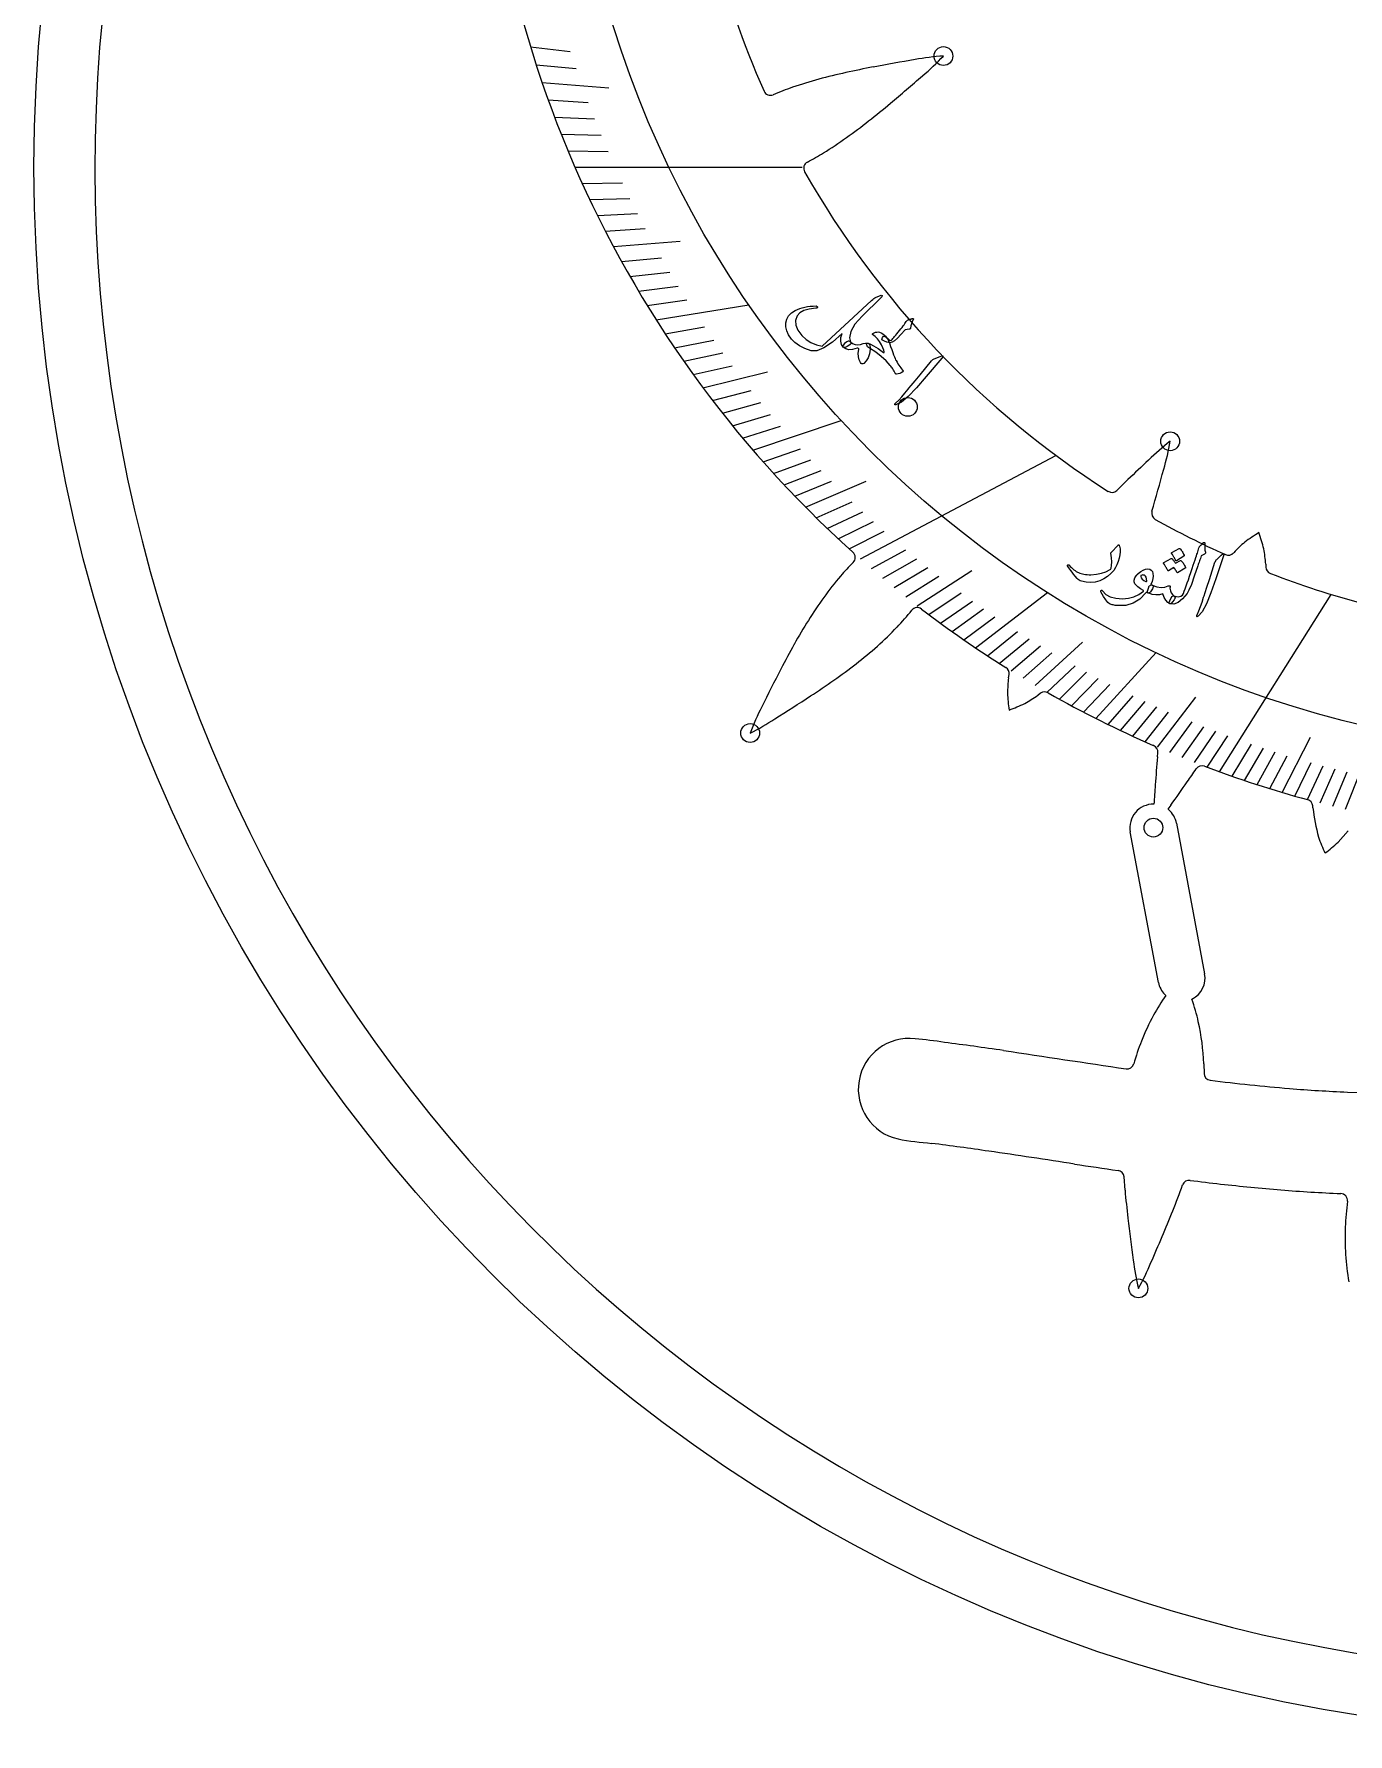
# Model space of a CAD drawing. Header units: millimetres. Extents: x -56 to 56, y -56 to 56.
# Drawn here: x -55.8 to -9, y -55.8 to 4.7 of the extents above; entities that cross this region are included whole.
import ezdxf

# ---------------------------------------------------------------- set-up
doc = ezdxf.new("R2010")
doc.units = ezdxf.units.MM
for name, color, linetype in [('CUT_INNER', 6, 'Continuous'), ('CUT_OUTER', 1, 'Continuous'), ('ENGRAVE', 7, 'Continuous'), ('ENGRAVE_FINE', 8, 'Continuous'), ('TEXT', 5, 'Continuous')]:
    doc.layers.add(name, color=color, linetype=linetype)

msp = doc.modelspace()

# ---------------------------------------------------------------- linework, layer by layer
at = {"layer": 'CUT_INNER'}
for points in [[(-13.069, -13.734), (-13.062, -13.726)], [(-11.918, -14.135), (-11.913, -14.242)], [(-21.082, -18.183), (-21.065, -18.065)], [(-19.942, -18.734), (-20.041, -18.807)], [(-15.912, -20.595), (-15.926, -20.589)], [(-15.777, -20.994), (-15.763, -20.849)], [(-15.911, -22.682), (-15.903, -22.683)], [(-15.296, -22.713), (-15.404, -22.862), (-15.382, -22.878)], [(-10.237, -22.81), (-10.242, -22.742)], [(-15.098, -23.365), (-14.097, -28.722)], [(-15.742, -29.03), (-16.744, -23.673)], [(-8.988, -23.631), (-9.338, -24.034), (-9.342, -24.038)], [(-15.476, -29.5), (-15.518, -29.461)], [(-14.533, -29.619), (-14.554, -29.628)], [(-14.123, -31.929), (-14.117, -32.275)], [(-9.011, -32.935), (-8.321, -32.955)], [(-16.932, -36.432), (-16.968, -35.959)]]:
    msp.add_lwpolyline(points, dxfattribs=at)
for centre, radius, start, end in [((0, 0), 53.626, 118.57459, 267.74687), ((0, 15.945), 39.854, 129.5365, 228.08117), ((-0.01, 15.942), 32.59, 194.07204, 203.95283), ((-13.366, -63.074), 67.814, 99.37591, 100.65094), ((-22.84, -4.516), 8.498, 93.7949, 100.67206), ((-29.599, 9.775), 8.496, 309.94723, 316.83499), ((-23.999, -11.035), 14.683, 105.16227, 108.98702), ((-22.455, -16.731), 20.584, 102.40695, 105.16238), ((-19.8, -28.778), 32.92, 100.67695, 102.41508), ((-66.398, 51.383), 64.04, 309.93507, 311.28535), ((-29.565, 2.813), 0.25, 204.08203, 292.63135), ((-25.946, -5.545), 8.858, 108.62939, 113.43401), ((-46.404, 27.49), 32.885, 308.2046, 309.94637), ((-38.783, 17.803), 20.559, 305.45079, 308.21276), ((-35.365, 13.002), 14.665, 301.61702, 305.45087), ((-28.129, -0.034), 0.25, 117.99365, 209.70703), ((-31.883, 7.204), 7.904, 297.3979, 302.15811), ((-0.003, 15.942), 32.597, 209.59801, 237.47124), ((-10.147, -16.497), 8.498, 127.54523, 134.42195), ((-23.706, -8.37), 8.495, 343.6971, 350.58537), ((33.149, -62.981), 72.019, 133.13838, 133.941), ((-74.666, 5.022), 61.182, 343.60175, 345.05636), ((-0.043, -28.732), 24.326, 133.62478, 134.92007), ((-17.397, -11.33), 0.25, 237.48047, 314.86322), ((-15.733, -12.322), 0.25, 163.26178, 240.99609), ((-0.05, 15.846), 32.49, 240.89273, 245.82307), ((-8.452, -19.097), 7.126, 121.37288, 126.225), ((-17.902, -15.064), 6.096, 13.98971, 19.66241), ((-26.794, -13.896), 0.25, 315.14319, 47.98828), ((-13.254, -13.566), 0.25, 245.91797, 317.83371), ((-8.039, -18.635), 7.023, 131.17727, 135.65665), ((-18.347, -14.671), 6.452, 4.76974, 9.64634), ((-21.845, -18.94), 6.816, 134.42589, 139.98551), ((-11.663, -14.23), 0.25, 182.79129, 248.73047), ((-0.017, 15.894), 32.547, 248.8624, 254.95719), ((-18.315, -22.062), 11.528, 139.38431, 144.22262), ((-15.768, -23.894), 14.665, 144.2311, 148.06495), ((-24.335, -15.932), 0.25, 52.56273, 140.70997), ((-0.081, 15.829), 39.713, 232.63362, 237.90912), ((-10.766, -27.012), 20.559, 148.06487, 150.82684), ((-30.948, -10.722), 8.169, 316.16548, 321.79729), ((-33.418, -8.427), 11.54, 311.60949, 316.43766), ((-0.007, -33.024), 32.885, 150.81868, 152.56045), ((-35.503, -6.076), 14.683, 307.77635, 311.60111), ((27.638, -47.392), 64.04, 152.54915, 153.89943), ((-39.118, -1.411), 20.584, 305.02103, 307.77646), ((-21.312, -18.028), 0.25, 351.54129, 57.83203), ((-46.201, 8.688), 32.92, 303.29103, 305.02916), ((-14.672, -18.911), 6.452, 173.51974, 178.39634), ((-15.032, -18.439), 6.096, 182.73971, 188.41241), ((-19.793, -18.935), 0.25, 60.30187, 126.58371), ((-0.012, 15.919), 39.826, 240.42416, 246.44756), ((-22.332, -23.132), 8.495, 152.56117, 159.44949), ((-65.329, 37.873), 67.814, 301.98999, 303.26502), ((-23.514, -12.64), 7.126, 290.12288, 294.975), ((-24.009, -13.012), 7.023, 299.92727, 304.40665), ((-34.066, -12.539), 8.498, 296.40935, 303.28602), ((-16.011, -20.825), 0.25, 354.51178, 66.62109), ((44.642, -26.362), 60.656, 174.9225, 175.87339), ((-35.037, -7.6), 24.843, 324.88707, 326.18237), ((-14.189, -21.565), 0.25, 69.43476, 146.11322), ((-0.017, 15.895), 39.802, 249.27553, 254.83985), ((16.473, -24.49), 32.426, 175.59103, 176.80437), ((-73.847, 19.223), 72.019, 324.38838, 325.191), ((-15.921, -23.519), 0.837, 89.33998, 190.58998), ((-15.921, -23.519), 0.837, 10.58998, 49.96498), ((-10.492, -22.763), 0.25, 4.73438, 74.70703), ((-3.357, -22.06), 6.921, 186.21793, 195.10541), ((-4.297, -21.817), 6.096, 199.61471, 205.28741), ((-14.096, -18.73), 7.126, 306.99788, 311.85), ((-14.919, -28.876), 0.837, 190.58998, 224.33998), ((-14.919, -28.876), 0.837, 297.46498, 10.58998), ((-11.091, -32.734), 5.449, 143.58865, 152.31802), ((-19.672, -31.549), 5.466, 11.78355, 20.56928), ((-8.437, -34.259), 8.508, 151.529, 158.37318), ((-22.745, -32.305), 8.63, 2.49531, 12.5315), ((-24.623, -32.839), 1.811, 83.14192, 257.456), ((-25.913, -47.65), 16.678, 81.21932, 84.81541), ((-39.986, -159.934), 129.834, 81.70988, 82.64605), ((358.065, 2488.929), 2548.771, 261.440937, 261.54026), ((-9.216, -33.986), 7.684, 158.12375, 164.52137), ((-16.86, -31.863), 0.25, 261.70905, 343.20432), ((-13.867, -32.27), 0.25, 180.95906, 263.23537), ((-5.777, 32.5), 65.523, 262.88143, 265.36564), ((-6.893, 18.813), 51.792, 265.37275, 267.65651), ((-22.847, -22.616), 12.186, 259.74678, 265.43399), ((-40.01, -160.099), 126.377, 81.7102, 82.63855), ((-82.612, -451.262), 420.641, 81.26498, 81.68601), ((10.459, 155.751), 193.466, 261.32199, 261.7863), ((-17.217, -35.978), 0.25, 4.29394, 81.70933), ((-38.611, -27.801), 25.188, 338.18372, 340.41584), ((-14.645, -36.33), 0.25, 82.5997, 159.86944), ((-6.617, 26.481), 63.072, 262.71713, 263.71074), ((-5.811, 32.092), 68.738, 263.55543, 265.35556), ((15.829, -33.581), 32.885, 184.97379, 186.71556), ((-7.001, 17.294), 53.892, 265.34275, 267.61386), ((-9.258, -36.801), 0.25, 354.13414, 87.07955), ((1.98, -38.178), 11.072, 172.98857, 177.79339), ((46.772, -29.951), 64.04, 186.70426, 188.05454), ((-56.319, -20.73), 44.256, 336.91003, 338.20533), ((-81.883, -9.9), 72.019, 336.15757, 336.96019), ((0.751, -38.136), 9.843, 177.76015, 183.41091), ((-0.067, -38.182), 9.023, 183.43223, 189.64695), ((-8.2, -37.93), 8.495, 186.71633, 193.60445), ((-23.857, -35.752), 8.498, 330.56433, 337.44117)]:
    msp.add_arc(centre, radius, start, end, dxfattribs=at)
at = {"layer": 'CUT_OUTER'}
msp.add_circle((0, 0), 55.8, dxfattribs=at)
at = {"layer": 'ENGRAVE'}
for points in [[(-36.526, 0), (-28.435, 0)], [(-33.635, -5.435), (-30.335, -4.902)], [(-30.192, -10.071), (-27.046, -9.022)], [(-26.36, -13.948), (-19.392, -10.261)], [(-22.257, -17.116), (-19.698, -15.148)], [(-13.563, -21.531), (-9.585, -15.215)], [(-17.971, -19.628), (-15.827, -17.287)], [(-9.079, -22.862), (-7.941, -19.996)]]:
    msp.add_lwpolyline(points, dxfattribs=at)
for centre, radius in [((0, 15.945), 36.808), ((-23.402, 3.963), 0.335), ((-24.669, -8.535), 0.335), ((-15.325, -9.759), 0.335), ((-30.287, -20.151), 0.335), ((-15.921, -23.52), 0.335), ((-16.457, -39.929), 0.335)]:
    msp.add_circle(centre, radius, dxfattribs=at)
at = {"layer": 'ENGRAVE_FINE'}
for points in [[(-38.112, 4.289), (-36.694, 4.129)], [(-37.911, 3.652), (-36.49, 3.515)], [(-37.702, 3.023), (-35.323, 2.832)], [(-37.483, 2.402), (-36.057, 2.311)], [(-37.256, 1.789), (-35.829, 1.721)], [(-37.021, 1.185), (-35.592, 1.139)], [(-36.777, 0.588), (-35.348, 0.566)], [(-36.267, -0.58), (-34.838, -0.557)], [(-36.001, -1.152), (-34.573, -1.107)], [(-35.728, -1.716), (-34.301, -1.647)], [(-35.448, -2.272), (-34.022, -2.18)], [(-35.161, -2.819), (-32.782, -2.629)], [(-34.868, -3.359), (-33.446, -3.222)], [(-34.568, -3.89), (-33.15, -3.73)], [(-34.263, -4.413), (-32.847, -4.231)], [(-33.952, -4.928), (-32.54, -4.723)], [(-33.312, -5.934), (-31.909, -5.684)], [(-32.984, -6.425), (-31.586, -6.153)], [(-32.651, -6.909), (-31.259, -6.614)], [(-32.313, -7.384), (-30.927, -7.067)], [(-31.971, -7.851), (-29.665, -7.285)], [(-31.624, -8.311), (-30.25, -7.95)], [(-31.272, -8.762), (-29.906, -8.379)], [(-30.916, -9.206), (-29.557, -8.802)], [(-30.556, -9.643), (-29.205, -9.216)], [(-29.824, -10.492), (-28.49, -10.023)], [(-29.452, -10.906), (-28.128, -10.415)], [(-29.077, -11.312), (-27.762, -10.8)], [(-28.698, -11.71), (-27.393, -11.178)], [(-28.316, -12.101), (-26.154, -11.177)], [(-27.931, -12.485), (-26.647, -11.911)], [(-27.542, -12.861), (-26.27, -12.267)], [(-27.151, -13.231), (-25.89, -12.616)], [(-26.757, -13.593), (-25.507, -12.958)], [(-25.96, -14.295), (-24.736, -13.621)], [(-25.557, -14.636), (-24.346, -13.943)], [(-25.153, -14.97), (-23.955, -14.257)], [(-24.336, -15.617), (-22.384, -14.364)], [(-24.745, -15.297), (-23.562, -14.565)], [(-23.924, -15.93), (-22.769, -15.161)], [(-23.51, -16.237), (-22.37, -15.449)], [(-23.094, -16.536), (-21.97, -15.731)], [(-22.677, -16.829), (-21.567, -16.006)], [(-21.835, -17.396), (-20.758, -16.538)], [(-21.412, -17.669), (-20.351, -16.794)], [(-20.132, -18.451), (-18.449, -16.908)], [(-20.987, -17.936), (-19.943, -17.044)], [(-20.561, -18.197), (-19.534, -17.288)], [(-19.703, -18.699), (-18.712, -17.758)], [(-19.272, -18.94), (-18.299, -17.984)], [(-18.839, -19.176), (-17.885, -18.204)], [(-18.406, -19.405), (-17.47, -18.418)], [(-17.535, -19.845), (-16.637, -18.829)], [(-17.097, -20.056), (-16.219, -19.026)], [(-16.659, -20.261), (-15.801, -19.217)], [(-15.779, -20.653), (-14.415, -18.867)], [(-16.22, -20.46), (-15.381, -19.402)], [(-15.338, -20.84), (-14.54, -19.756)], [(-14.896, -21.021), (-14.119, -19.925)], [(-14.452, -21.197), (-13.697, -20.089)], [(-14.008, -21.367), (-13.274, -20.246)], [(-13.118, -21.689), (-12.427, -20.546)], [(-11.329, -22.266), (-10.324, -20.291)], [(-12.672, -21.841), (-12.002, -20.688)], [(-12.225, -21.988), (-11.578, -20.824)], [(-11.777, -22.13), (-11.152, -20.956)], [(-10.88, -22.396), (-10.3, -21.202)], [(-10.431, -22.52), (-9.874, -21.318)], [(-9.981, -22.64), (-9.447, -21.428)], [(-9.53, -22.753), (-9.019, -21.534)]]:
    msp.add_lwpolyline(points, dxfattribs=at)
at = {"layer": 'TEXT'}
for points in [[(-26.298, -5.303), (-26.553, -5.588), (-26.704, -5.845), (-26.752, -6.071), (-26.697, -6.268), (-26.702, -6.288), (-26.727, -6.313), (-26.77, -6.344), (-26.831, -6.38), (-26.882, -6.406), (-26.921, -6.42), (-26.951, -6.421), (-26.97, -6.411), (-27.034, -6.306), (-27.062, -6.189), (-27.054, -6.059), (-27.01, -5.919), (-27.359, -6.226), (-27.66, -6.432), (-27.913, -6.536), (-28.117, -6.536), (-28.342, -6.455), (-28.534, -6.358), (-28.692, -6.245), (-28.815, -6.117), (-28.915, -5.971), (-28.981, -5.826), (-29.015, -5.683), (-29.015, -5.542), (-28.982, -5.409), (-28.915, -5.29), (-28.814, -5.187), (-28.679, -5.098), (-28.6, -5.06), (-28.518, -5.027), (-28.431, -5), (-28.341, -4.977), (-28.247, -4.96), (-28.149, -4.948), (-28.046, -4.942), (-27.94, -4.94), (-27.927, -4.942), (-27.916, -4.947), (-27.906, -4.953), (-27.898, -4.962), (-27.893, -4.971), (-27.891, -4.98), (-27.892, -4.99), (-27.895, -5), (-27.902, -5.01), (-27.913, -5.017), (-27.927, -5.021), (-27.944, -5.023), (-28.184, -5.05), (-28.376, -5.103), (-28.519, -5.184), (-28.613, -5.294), (-28.667, -5.451), (-28.657, -5.619), (-28.583, -5.798), (-28.446, -5.987), (-28.294, -6.131), (-28.122, -6.242), (-27.929, -6.322), (-27.716, -6.369), (-25.958, -4.745), (-25.916, -4.707), (-25.879, -4.676), (-25.846, -4.653), (-25.819, -4.638), (-25.614, -4.557), (-25.585, -4.564), (-25.578, -4.583), (-25.592, -4.612), (-25.627, -4.653)], [(-24.589, -5.414), (-24.573, -5.409), (-24.559, -5.404), (-24.547, -5.399), (-24.535, -5.396), (-24.525, -5.392), (-24.517, -5.389), (-24.511, -5.387), (-24.506, -5.386), (-24.497, -5.385), (-24.489, -5.386), (-24.482, -5.389), (-24.476, -5.394), (-24.471, -5.401), (-24.47, -5.408), (-24.471, -5.415), (-24.474, -5.423), (-24.513, -5.501), (-24.543, -5.577), (-24.563, -5.651), (-24.574, -5.724), (-24.578, -5.741), (-24.588, -5.755), (-24.603, -5.763), (-24.624, -5.768), (-24.769, -5.784), (-24.918, -5.96), (-25.039, -6.088), (-25.143, -6.179), (-25.233, -6.234), (-25.307, -6.251), (-25.356, -6.245), (-25.421, -6.226), (-25.5, -6.195), (-25.595, -6.15), (-25.574, -6.062), (-25.539, -6.018), (-25.49, -6.017), (-25.427, -6.06), (-25.385, -6.097), (-25.345, -6.128), (-25.307, -6.154), (-25.271, -6.175), (-25.259, -6.165), (-25.243, -6.149), (-25.223, -6.128), (-25.199, -6.1), (-25.171, -6.066), (-25.139, -6.027), (-25.102, -5.982), (-25.06, -5.931), (-25.009, -5.868), (-24.961, -5.809), (-24.917, -5.753), (-24.876, -5.701), (-24.84, -5.652), (-24.806, -5.606), (-24.776, -5.563), (-24.75, -5.523), (-24.729, -5.491), (-24.71, -5.468), (-24.693, -5.452), (-24.679, -5.444), (-24.663, -5.439), (-24.643, -5.433), (-24.618, -5.425), (-24.589, -5.414)], [(-25.919, -5.922), (-25.87, -5.896), (-25.823, -5.878), (-25.775, -5.868), (-25.728, -5.865), (-25.676, -5.874), (-25.621, -5.897), (-25.563, -5.934), (-25.502, -5.984), (-25.471, -6.014), (-25.444, -6.045), (-25.418, -6.077), (-25.396, -6.11), (-25.375, -6.144), (-25.357, -6.179), (-25.341, -6.214), (-25.327, -6.25), (-25.283, -6.378), (-25.244, -6.491), (-25.208, -6.591), (-25.176, -6.676), (-25.148, -6.749), (-25.125, -6.808), (-25.105, -6.853), (-25.089, -6.885), (-25.055, -6.942), (-25.021, -6.995), (-24.988, -7.046), (-24.954, -7.095), (-24.921, -7.14), (-24.89, -7.182), (-24.86, -7.221), (-24.832, -7.256), (-24.829, -7.263), (-24.831, -7.27), (-24.837, -7.278), (-24.849, -7.286), (-24.903, -7.316), (-24.959, -7.34), (-25.017, -7.358), (-25.077, -7.37), (-25.085, -7.37), (-25.093, -7.367), (-25.1, -7.362), (-25.106, -7.354), (-25.133, -7.308), (-25.158, -7.265), (-25.183, -7.223), (-25.208, -7.184), (-25.232, -7.147), (-25.256, -7.114), (-25.278, -7.082), (-25.301, -7.054), (-25.444, -6.891), (-25.614, -6.736), (-25.811, -6.588), (-26.035, -6.447), (-26.072, -6.421), (-26.102, -6.393), (-26.122, -6.362), (-26.135, -6.329), (-26.138, -6.3), (-26.131, -6.28), (-26.113, -6.269), (-26.085, -6.269), (-26.005, -6.295), (-25.887, -6.358), (-25.732, -6.458), (-25.539, -6.593), (-25.53, -6.598), (-25.523, -6.601), (-25.518, -6.601), (-25.515, -6.6), (-25.512, -6.573), (-25.527, -6.518), (-25.56, -6.435), (-25.611, -6.324), (-25.675, -6.206), (-25.749, -6.105), (-25.832, -6.021), (-25.924, -5.954), (-25.933, -5.947), (-25.935, -5.94), (-25.93, -5.932), (-25.919, -5.922)], [(-26.066, -6.275), (-26.039, -6.314), (-26.021, -6.361), (-26.012, -6.415), (-26.012, -6.478), (-26.034, -6.642), (-26.079, -6.781), (-26.148, -6.896), (-26.241, -6.985), (-26.275, -7.003), (-26.306, -7.003), (-26.334, -6.986), (-26.359, -6.951), (-26.404, -6.856), (-26.429, -6.747), (-26.434, -6.626), (-26.42, -6.493), (-26.419, -6.465), (-26.428, -6.449), (-26.447, -6.443), (-26.476, -6.448), (-26.635, -6.491), (-26.77, -6.498), (-26.883, -6.471), (-26.972, -6.408), (-26.976, -6.398), (-26.976, -6.384), (-26.971, -6.366), (-26.961, -6.344), (-26.925, -6.288), (-26.887, -6.243), (-26.848, -6.21), (-26.807, -6.189), (-26.788, -6.185), (-26.768, -6.186), (-26.748, -6.194), (-26.729, -6.207), (-26.64, -6.271), (-26.549, -6.309), (-26.454, -6.321), (-26.357, -6.306), (-26.256, -6.28), (-26.174, -6.267), (-26.11, -6.265), (-26.066, -6.275)], [(-23.522, -6.74), (-23.454, -6.718), (-23.419, -6.721), (-23.42, -6.748), (-23.455, -6.8), (-24.017, -7.455), (-24.362, -7.858), (-24.656, -8.16), (-24.9, -8.361), (-25.096, -8.461), (-25.116, -8.464), (-25.13, -8.463), (-25.137, -8.457), (-25.138, -8.447), (-25.135, -8.436), (-25.128, -8.423), (-25.119, -8.41), (-25.105, -8.396), (-24.996, -8.29), (-24.885, -8.172), (-24.773, -8.044), (-24.658, -7.904), (-24.628, -7.868), (-24.546, -7.77), (-24.413, -7.61), (-24.229, -7.388), (-23.823, -6.894), (-23.799, -6.869), (-23.776, -6.849), (-23.752, -6.833), (-23.727, -6.821)], [(-17.177, -13.457), (-17.172, -13.452), (-17.167, -13.449), (-17.163, -13.447), (-17.159, -13.447), (-17.15, -13.451), (-17.142, -13.461), (-17.135, -13.476), (-17.128, -13.497), (-17.111, -13.595), (-17.108, -13.699), (-17.117, -13.808), (-17.14, -13.924), (-17.174, -14.043), (-17.218, -14.155), (-17.27, -14.259), (-17.331, -14.357), (-17.434, -14.472), (-17.552, -14.572), (-17.685, -14.656), (-17.833, -14.724), (-17.992, -14.771), (-18.154, -14.789), (-18.318, -14.779), (-18.486, -14.741), (-18.528, -14.726), (-18.567, -14.705), (-18.602, -14.679), (-18.634, -14.647), (-18.703, -14.565), (-18.764, -14.491), (-18.818, -14.423), (-18.865, -14.363), (-18.904, -14.31), (-18.936, -14.264), (-18.96, -14.226), (-18.977, -14.195), (-18.979, -14.188), (-18.98, -14.181), (-18.98, -14.175), (-18.978, -14.17), (-18.974, -14.164), (-18.969, -14.16), (-18.962, -14.157), (-18.956, -14.155), (-18.948, -14.155), (-18.941, -14.157), (-18.933, -14.162), (-18.926, -14.169), (-18.882, -14.216), (-18.838, -14.259), (-18.796, -14.298), (-18.754, -14.333), (-18.712, -14.364), (-18.671, -14.392), (-18.629, -14.416), (-18.587, -14.437), (-18.544, -14.455), (-18.498, -14.471), (-18.448, -14.484), (-18.395, -14.495), (-18.338, -14.503), (-18.279, -14.508), (-18.215, -14.51), (-18.148, -14.51), (-17.953, -14.495), (-17.774, -14.459), (-17.61, -14.403), (-17.462, -14.326), (-17.451, -14.319), (-17.442, -14.309), (-17.434, -14.297), (-17.427, -14.281), (-17.41, -14.177), (-17.406, -14.053), (-17.414, -13.909), (-17.435, -13.745), (-17.434, -13.736), (-17.433, -13.728), (-17.43, -13.722), (-17.427, -13.717)], [(-14.269, -13.493), (-14.224, -13.452), (-14.188, -13.418), (-14.162, -13.393), (-14.146, -13.377), (-14.135, -13.367), (-14.124, -13.362), (-14.113, -13.36), (-14.102, -13.363), (-14.092, -13.37), (-14.086, -13.381), (-14.084, -13.394), (-14.085, -13.411), (-14.092, -13.49), (-14.092, -13.566), (-14.083, -13.637), (-14.066, -13.704), (-14.062, -13.724), (-14.066, -13.743), (-14.08, -13.76), (-14.103, -13.775), (-14.217, -13.842), (-14.233, -13.888), (-14.249, -13.933), (-14.265, -13.978), (-14.28, -14.021), (-14.295, -14.064), (-14.309, -14.107), (-14.323, -14.148), (-14.337, -14.189), (-14.463, -14.565), (-14.569, -14.856), (-14.654, -15.061), (-14.719, -15.181), (-14.885, -15.375), (-15.043, -15.502), (-15.191, -15.561), (-15.331, -15.553), (-15.334, -15.551), (-15.337, -15.55), (-15.34, -15.548), (-15.344, -15.547), (-15.354, -15.52), (-15.346, -15.473), (-15.321, -15.407), (-15.277, -15.321), (-15.259, -15.291), (-15.238, -15.272), (-15.216, -15.265), (-15.193, -15.269), (-15.104, -15.292), (-15.022, -15.296), (-14.948, -15.279), (-14.882, -15.243), (-14.853, -15.176), (-14.822, -15.098), (-14.788, -15.01), (-14.753, -14.912), (-14.715, -14.804), (-14.675, -14.688), (-14.632, -14.562), (-14.588, -14.427), (-14.542, -14.295), (-14.502, -14.176), (-14.466, -14.07), (-14.436, -13.978), (-14.41, -13.899), (-14.388, -13.834), (-14.37, -13.782), (-14.356, -13.743), (-14.299, -13.549), (-14.292, -13.53), (-14.284, -13.515), (-14.277, -13.503), (-14.269, -13.493)], [(-15.007, -13.574), (-15.001, -13.572), (-14.994, -13.572), (-14.987, -13.575), (-14.979, -13.58), (-14.956, -13.606), (-14.933, -13.634), (-14.912, -13.662), (-14.893, -13.69), (-14.875, -13.72), (-14.858, -13.751), (-14.843, -13.783), (-14.829, -13.816), (-14.827, -13.827), (-14.827, -13.836), (-14.831, -13.843), (-14.837, -13.848), (-15.103, -14.013), (-15.111, -14.014), (-15.118, -14.011), (-15.124, -14.004), (-15.13, -13.991), (-15.136, -13.98), (-15.145, -13.964), (-15.157, -13.942), (-15.172, -13.915), (-15.191, -13.881), (-15.215, -13.842), (-15.242, -13.796), (-15.273, -13.745), (-15.277, -13.737), (-15.278, -13.731), (-15.275, -13.726), (-15.27, -13.723)], [(-13.504, -13.813), (-13.449, -13.767), (-13.416, -13.757), (-13.406, -13.783), (-13.419, -13.844), (-13.701, -14.66), (-13.873, -15.161), (-14.035, -15.551), (-14.188, -15.828), (-14.332, -15.993), (-14.35, -16.003), (-14.364, -16.007), (-14.373, -16.005), (-14.377, -15.996), (-14.379, -15.984), (-14.377, -15.97), (-14.373, -15.954), (-14.366, -15.935), (-14.303, -15.797), (-14.243, -15.647), (-14.186, -15.486), (-14.131, -15.313), (-14.116, -15.269), (-14.076, -15.147), (-14.012, -14.95), (-13.922, -14.676), (-13.727, -14.067), (-13.714, -14.035), (-13.7, -14.008), (-13.683, -13.984), (-13.665, -13.964)], [(-16.192, -15.162), (-16.4, -15.38), (-16.639, -15.527), (-16.908, -15.605), (-17.208, -15.612), (-17.247, -15.607), (-17.285, -15.602), (-17.322, -15.595), (-17.358, -15.588), (-17.392, -15.578), (-17.425, -15.568), (-17.455, -15.556), (-17.485, -15.543), (-17.548, -15.495), (-17.62, -15.41), (-17.701, -15.287), (-17.788, -15.126), (-17.796, -15.106), (-17.798, -15.09), (-17.794, -15.077), (-17.784, -15.068), (-17.772, -15.064), (-17.76, -15.066), (-17.748, -15.074), (-17.736, -15.087), (-17.621, -15.211), (-17.463, -15.299), (-17.263, -15.352), (-17.021, -15.369), (-16.808, -15.351), (-16.613, -15.299), (-16.436, -15.213), (-16.277, -15.094), (-16.275, -15.088), (-16.274, -15.083), (-16.276, -15.078), (-16.279, -15.074), (-16.384, -15.01), (-16.47, -14.948), (-16.537, -14.889), (-16.583, -14.832), (-16.609, -14.769), (-16.609, -14.7), (-16.584, -14.627), (-16.534, -14.547), (-16.527, -14.537), (-16.519, -14.527), (-16.51, -14.518), (-16.501, -14.508), (-16.491, -14.498), (-16.481, -14.487), (-16.47, -14.476), (-16.458, -14.465), (-16.374, -14.397), (-16.29, -14.347), (-16.207, -14.317), (-16.125, -14.305), (-16.051, -14.314), (-15.995, -14.344), (-15.957, -14.395), (-15.937, -14.468), (-15.932, -14.557), (-15.943, -14.651), (-15.968, -14.752), (-16.009, -14.858), (-16.003, -14.861), (-15.997, -14.864), (-15.991, -14.866), (-15.985, -14.869), (-15.979, -14.871), (-15.973, -14.873), (-15.967, -14.876), (-15.961, -14.879), (-15.942, -14.895), (-15.932, -14.917), (-15.932, -14.945), (-15.941, -14.98), (-15.956, -15.016), (-15.974, -15.051), (-15.997, -15.084), (-16.023, -15.116), (-16.049, -15.142), (-16.072, -15.159), (-16.091, -15.165), (-16.107, -15.163), (-16.168, -15.132), (-16.171, -15.137), (-16.176, -15.144), (-16.183, -15.152), (-16.192, -15.162)], [(-16.161, -14.735), (-16.164, -14.661), (-16.178, -14.602), (-16.205, -14.558), (-16.243, -14.528), (-16.272, -14.522), (-16.3, -14.52), (-16.327, -14.524), (-16.354, -14.533), (-16.365, -14.54), (-16.371, -14.55), (-16.373, -14.563), (-16.371, -14.58), (-16.354, -14.625), (-16.317, -14.669), (-16.262, -14.712), (-16.187, -14.753), (-16.178, -14.756), (-16.171, -14.754), (-16.165, -14.747), (-16.161, -14.735)], [(-14.961, -14.005), (-14.956, -14.003), (-14.949, -14.004), (-14.942, -14.006), (-14.934, -14.011), (-14.909, -14.038), (-14.887, -14.065), (-14.865, -14.093), (-14.845, -14.122), (-14.827, -14.151), (-14.81, -14.182), (-14.794, -14.214), (-14.78, -14.248), (-14.778, -14.257), (-14.779, -14.265), (-14.783, -14.272), (-14.79, -14.278), (-15.057, -14.444), (-15.062, -14.445), (-15.068, -14.442), (-15.075, -14.435), (-15.082, -14.424), (-15.086, -14.416), (-15.093, -14.405), (-15.102, -14.389), (-15.114, -14.368), (-15.128, -14.344), (-15.145, -14.316), (-15.165, -14.285), (-15.188, -14.249), (-15.384, -14.37), (-15.392, -14.372), (-15.399, -14.368), (-15.406, -14.361), (-15.412, -14.348), (-15.418, -14.337), (-15.426, -14.321), (-15.439, -14.299), (-15.454, -14.271), (-15.474, -14.238), (-15.498, -14.198), (-15.525, -14.152), (-15.557, -14.1), (-15.559, -14.093), (-15.559, -14.087), (-15.556, -14.083), (-15.55, -14.08), (-15.285, -13.932), (-15.279, -13.93), (-15.273, -13.931), (-15.265, -13.933), (-15.257, -13.938), (-15.24, -13.957), (-15.224, -13.977), (-15.207, -13.997), (-15.192, -14.017), (-15.177, -14.038), (-15.163, -14.06), (-15.15, -14.082), (-15.138, -14.105)], [(-15.193, -15.269), (-15.171, -15.289), (-15.157, -15.307), (-15.149, -15.321), (-15.149, -15.333), (-15.153, -15.348), (-15.161, -15.366), (-15.172, -15.386), (-15.185, -15.409), (-15.235, -15.479), (-15.275, -15.526), (-15.307, -15.551), (-15.331, -15.553), (-15.412, -15.498), (-15.48, -15.42), (-15.537, -15.317), (-15.581, -15.191), (-15.702, -15.226), (-15.83, -15.233), (-15.967, -15.211), (-16.111, -15.161), (-16.124, -15.151), (-16.131, -15.136), (-16.132, -15.117), (-16.128, -15.093), (-16.085, -14.949), (-16.08, -14.933), (-16.071, -14.918), (-16.057, -14.904), (-16.038, -14.89), (-16.02, -14.882), (-16.003, -14.877), (-15.984, -14.877), (-15.965, -14.881), (-15.794, -14.939), (-15.642, -14.964), (-15.508, -14.954), (-15.394, -14.911), (-15.38, -14.905), (-15.366, -14.902), (-15.352, -14.903), (-15.338, -14.908), (-15.326, -14.916), (-15.32, -14.926), (-15.319, -14.937), (-15.323, -14.95), (-15.329, -14.962), (-15.333, -14.973), (-15.335, -14.983), (-15.336, -14.991), (-15.314, -15.081), (-15.283, -15.157), (-15.242, -15.22), (-15.193, -15.269)]]:
    msp.add_lwpolyline(points, close=True, dxfattribs=at)

doc.saveas('drawing.dxf')
